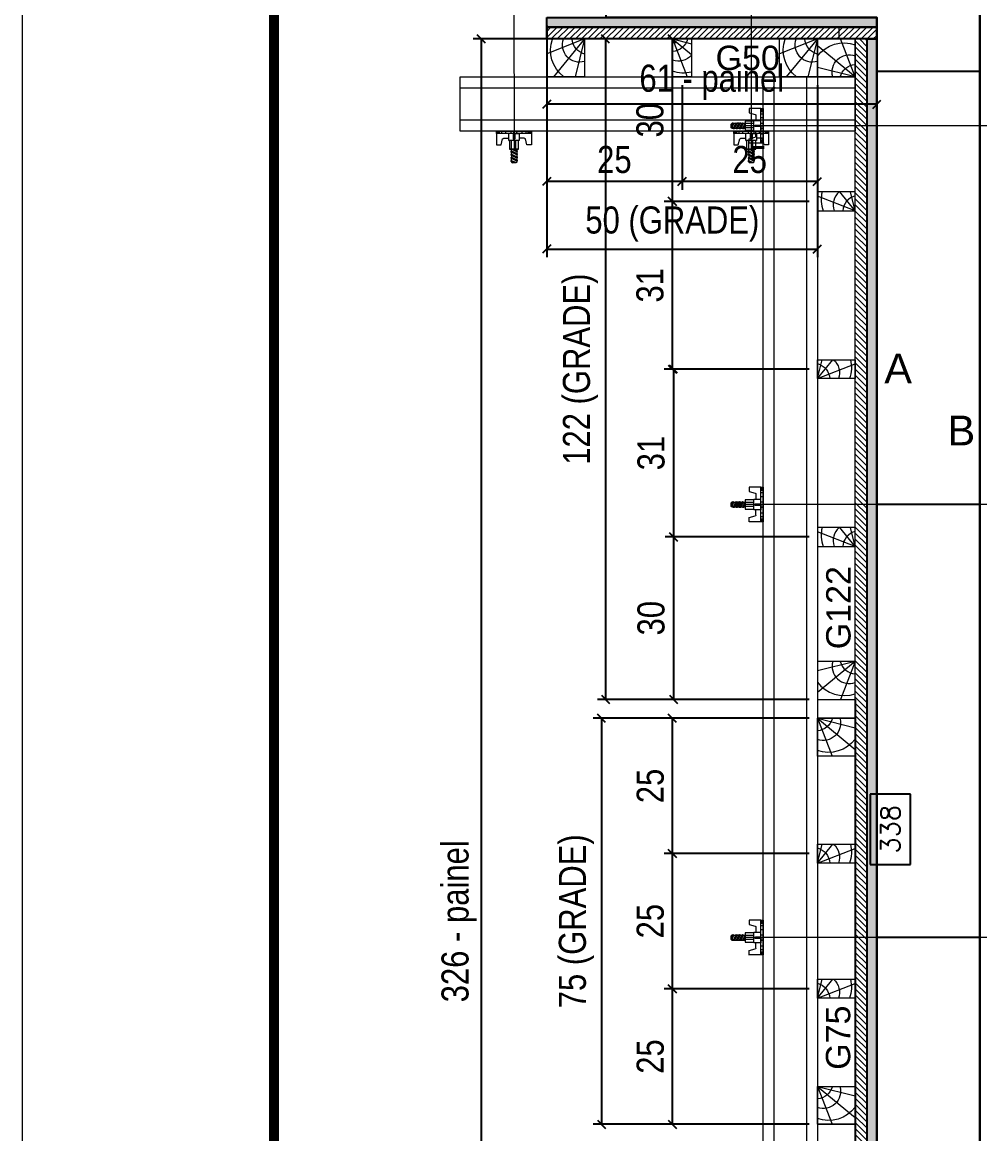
# Model space of a CAD drawing. Extents: x 2949 to 9230, y 1140 to 12527.
# Drawn here: x 6132.5 to 6417.9, y 9707.3 to 10038.5 of the extents above; entities that cross this region are included whole.
import ezdxf
from ezdxf.enums import TextEntityAlignment as Align

# ---------------------------------------------------------------- set-up
doc = ezdxf.new("R2010")
doc.units = 0
doc.linetypes.add('DASHED', pattern=[0.75, 0.5, -0.25])
for name, color, linetype, lineweight in [('CONCRETO', 251, 'Continuous', 25), ('Folhas', 255, 'Continuous', 9), ('Hachura', 251, 'Continuous', 9), ('Madeira', 126, 'Continuous', 18), ('Perfil Metálico', 224, 'Continuous', 18), ('Sarr 2.2x7', 40, 'Continuous', 9), ('SARRAFO DE PRESSAO', 251, 'DASHED', 9), ('Texto Seção', 7, 'Continuous', 15)]:
    doc.layers.add(name, color=color, linetype=linetype, lineweight=lineweight)
for name, color, linetype in [('COTA', 241, 'Continuous'), ('Painéis', 200, 'Continuous'), ('SARRAFO', 251, 'Continuous'), ('TEXTO_GERAL', 7, 'Continuous')]:
    doc.layers.add(name, color=color, linetype=linetype)
doc.layers.add('FELIPE', color=2, linetype='Continuous', lineweight=13, plot=False)
doc.styles.add('ARIAL', font='arial.ttf')
doc.styles.add('COTA TECNICA 2X', font='techl___.ttf', dxfattribs={"height": 10})
doc.styles.add('ROMANS', font='romans.shx')
doc.styles.add('SANSSERIF', font='sas_____.pfb')
doc.dimstyles.new('Cota Seção interna', dxfattribs={"dimtxt": 7, "dimasz": 6, "dimexe": 0.18, "dimexo": 2, "dimgap": -4, "dimtad": 3, "dimdec": 1, "dimlfac": 0.5, "dimzin": 12, "dimdsep": 46, "dimtxsty": 'ROMANS', "dimblk": 'ARCHTICK', "dimcen": 0.09, "dimse1": 1, "dimse2": 1, "dimsd1": 1, "dimsd2": 1, "dimclrd": 180, "dimclre": 5, "dimclrt": 1, "dimadec": 0, "dimazin": 3, "dimtfac": 1, "dimtdec": 1, "dimtofl": 0, "dimtmove": 0, "dimatfit": 3, "dimldrblk": 'ARCHTICK', "dimfxl": 1, "dimtolj": 1, "dimtzin": 0, "dimarcsym": 0})
doc.dimstyles.new('SECAO PILAR', dxfattribs={"dimtxt": 10, "dimasz": 3, "dimexe": 3, "dimexo": 3, "dimgap": 3, "dimtad": 1, "dimdec": 1, "dimlfac": 0.5, "dimzin": 12, "dimdsep": 46, "dimtxsty": 'COTA TECNICA 2X', "dimblk1": 'OBLIQUE', "dimblk2": 'OBLIQUE', "dimsah": 1, "dimcen": 0.9, "dimclrd": 256, "dimclre": 256, "dimclrt": 256, "dimadec": 1, "dimazin": 3, "dimtfac": 1, "dimtdec": 1, "dimtmove": 0, "dimatfit": 3, "dimfxl": 1, "dimtolj": 1, "dimtzin": 12, "dimarcsym": 0})

# ---------------------------------------------------------------- blocks, each defined once
blk = doc.blocks.new('9999999999')
at = {"layer": 'Folhas'}
blk.add_lwpolyline([(98138.98, 34190.21), (99623.98, 34190.21), (99623.98, 35240.21), (98138.98, 35240.21)], close=True, dxfattribs=at)
at = {"layer": 'Folhas', "color": 30, "const_width": 3}
blk.add_lwpolyline([(98213.98, 34230.21), (99583.98, 34230.21), (99583.98, 35200.21), (98213.98, 35200.21)], close=True, dxfattribs=at)
blk = doc.blocks.new('*D73')
at = {"layer": 'COTA', "color": 180, "lineweight": -2, "transparency": 16777216}
for p, q in [((127488.43, 30466.79), (127473.43, 30466.79)), ((127473.43, 30466.79), (127473.43, 30440.79)), ((127488.43, 30440.79), (127488.43, 30466.79)), ((127473.43, 30440.79), (127488.43, 30440.79))]:
    blk.add_line(p, q, dxfattribs=at)
at = {"layer": 'Defpoints', "color": 0, "transparency": 16777216}
for p in [(127492.43, 30791.79), (127513.96, 30791.79), (127513.96, 30115.79)]:
    blk.add_point(p, dxfattribs=at)
at = {"layer": 'COTA', "color": 1, "transparency": 16777216, "insert": (127480.93, 30453.79), "char_height": 7, "attachment_point": 5, "rotation": 90, "style": 'ROMANS'}
blk.add_mtext('\\A1;338', dxfattribs=at)
blk = doc.blocks.new('_ArchTick')
at = {"color": 0, "linetype": 'ByBlock', "const_width": 0.15}
blk.add_lwpolyline([(-0.5, -0.5), (0.5, 0.5)], dxfattribs=at)
blk = doc.blocks.new('PONTALETE')
at = {"layer": 'Madeira'}
for q in [(2.71, 7), (7, 5.76), (7, 1.74)]:
    blk.add_line((0, 0), q, dxfattribs=at)
blk.add_lwpolyline([(0, 0), (7, 0), (7, 7), (0, 7)], close=True, dxfattribs=at)
for centre, radius, start, end in [((2.04, 0.06), 6.23, 37.2818, 109.0913), ((1.09, 0.9), 3.19, 343.603, 109.9847), ((-0.21, -0.78), 3.09, 14.6322, 86.0383)]:
    blk.add_arc(centre, radius, start, end, dxfattribs=at)
blk = doc.blocks.new('MEIO PONTALETE')
at = {"layer": 'Madeira'}
for q in [(2.71, 7), (3.5, 2.88), (3.5, 0.87)]:
    blk.add_line((0, 0), q, dxfattribs=at)
blk.add_lwpolyline([(0, 0), (3.5, 0), (3.5, 7), (0, 7)], close=True, dxfattribs=at)
for centre, radius, start, end in [((2.04, 0.06), 6.23, 76.4499, 109.0913), ((1.09, 0.9), 3.19, 40.9063, 109.9847), ((-0.21, -0.78), 3.09, 14.6322, 86.0383)]:
    blk.add_arc(centre, radius, start, end, dxfattribs=at)
blk = doc.blocks.new('_Oblique')
at = {"color": 0, "linetype": 'ByBlock', "lineweight": -2}
blk.add_line((-0.5, -0.5), (0.5, 0.5), dxfattribs=at)
blk = doc.blocks.new('*D79')
at = {"layer": 'COTA', "lineweight": -2, "transparency": 16777216}
for p, q in [((127450.96, 30494.79), (127397.37, 30494.79)), ((127400.37, 30494.79), (127400.37, 30444.82)), ((127450.96, 30444.82), (127397.37, 30444.82))]:
    blk.add_line(p, q, dxfattribs=at)
at = {"layer": 'Defpoints', "color": 0, "transparency": 16777216}
for p in [(127453.96, 30494.79), (127400.37, 30444.82), (127453.96, 30444.82)]:
    blk.add_point(p, dxfattribs=at)
at = {"layer": 'COTA', "lineweight": -2, "transparency": 16777216, "xscale": 3, "yscale": 3, "zscale": 3}
for p, rotation in [((127400.37, 30494.79), 90), ((127400.37, 30444.82), 270)]:
    blk.add_blockref('_Oblique', p, dxfattribs=dict(at, rotation=rotation))
at = {"layer": 'COTA', "transparency": 16777216, "insert": (127392.26, 30469.8), "char_height": 10, "attachment_point": 5, "rotation": 90, "style": 'COTA TECNICA 2X'}
blk.add_mtext('\\A1;25', dxfattribs=at)
blk = doc.blocks.new('*D80')
at = {"layer": 'COTA', "lineweight": -2, "transparency": 16777216}
for p, q in [((127450.96, 30444.82), (127397.37, 30444.82)), ((127400.37, 30444.82), (127400.37, 30394.86)), ((127450.96, 30394.86), (127397.37, 30394.86))]:
    blk.add_line(p, q, dxfattribs=at)
at = {"layer": 'Defpoints', "color": 0, "transparency": 16777216}
for p in [(127453.96, 30444.82), (127400.37, 30394.86), (127453.96, 30394.86)]:
    blk.add_point(p, dxfattribs=at)
at = {"layer": 'COTA', "lineweight": -2, "transparency": 16777216, "xscale": 3, "yscale": 3, "zscale": 3}
for p, rotation in [((127400.37, 30444.82), 90), ((127400.37, 30394.86), 270)]:
    blk.add_blockref('_Oblique', p, dxfattribs=dict(at, rotation=rotation))
at = {"layer": 'COTA', "transparency": 16777216, "insert": (127392.26, 30419.84), "char_height": 10, "attachment_point": 5, "rotation": 90, "style": 'COTA TECNICA 2X'}
blk.add_mtext('\\A1;25', dxfattribs=at)
blk = doc.blocks.new('*D81')
at = {"layer": 'COTA', "lineweight": -2, "transparency": 16777216}
for p, q in [((127450.96, 30394.86), (127397.37, 30394.86)), ((127400.37, 30394.86), (127400.37, 30344.79)), ((127450.96, 30344.79), (127397.37, 30344.79))]:
    blk.add_line(p, q, dxfattribs=at)
at = {"layer": 'Defpoints', "color": 0, "transparency": 16777216}
for p in [(127453.96, 30394.86), (127400.37, 30344.79), (127453.96, 30344.79)]:
    blk.add_point(p, dxfattribs=at)
at = {"layer": 'COTA', "lineweight": -2, "transparency": 16777216, "xscale": 3, "yscale": 3, "zscale": 3}
for p, rotation in [((127400.37, 30394.86), 90), ((127400.37, 30344.79), 270)]:
    blk.add_blockref('_Oblique', p, dxfattribs=dict(at, rotation=rotation))
at = {"layer": 'COTA', "transparency": 16777216, "insert": (127392.26, 30369.82), "char_height": 10, "attachment_point": 5, "rotation": 90, "style": 'COTA TECNICA 2X'}
blk.add_mtext('\\A1;25', dxfattribs=at)
blk = doc.blocks.new('*D82')
at = {"layer": 'COTA', "lineweight": -2, "transparency": 16777216}
for p, q in [((127450.96, 30494.79), (127371.17, 30494.79)), ((127374.17, 30494.79), (127374.17, 30344.79)), ((127450.96, 30344.79), (127371.17, 30344.79))]:
    blk.add_line(p, q, dxfattribs=at)
at = {"layer": 'Defpoints', "color": 0, "transparency": 16777216}
for p in [(127453.96, 30494.79), (127374.17, 30344.79), (127453.96, 30344.79)]:
    blk.add_point(p, dxfattribs=at)
at = {"layer": 'COTA', "lineweight": -2, "transparency": 16777216, "xscale": 3, "yscale": 3, "zscale": 3}
for p, rotation in [((127374.17, 30494.79), 90), ((127374.17, 30344.79), 270)]:
    blk.add_blockref('_Oblique', p, dxfattribs=dict(at, rotation=rotation))
at = {"layer": 'COTA', "transparency": 16777216, "insert": (127364.95, 30419.79), "char_height": 10, "attachment_point": 5, "rotation": 90, "style": 'COTA TECNICA 2X'}
blk.add_mtext('\\A1;75 (GRADE)', dxfattribs=at)
blk = doc.blocks.new('*D88')
at = {"layer": 'COTA', "lineweight": -2, "transparency": 16777216}
for p, q in [((127450.96, 30745.79), (127397.37, 30745.79)), ((127400.37, 30745.79), (127400.37, 30685.79)), ((127450.96, 30685.79), (127397.37, 30685.79))]:
    blk.add_line(p, q, dxfattribs=at)
at = {"layer": 'Defpoints', "color": 0, "transparency": 16777216}
for p in [(127453.96, 30745.79), (127400.37, 30685.79), (127453.96, 30685.79)]:
    blk.add_point(p, dxfattribs=at)
at = {"layer": 'COTA', "lineweight": -2, "transparency": 16777216, "xscale": 3, "yscale": 3, "zscale": 3}
for p, rotation in [((127400.37, 30745.79), 90), ((127400.37, 30685.79), 270)]:
    blk.add_blockref('_Oblique', p, dxfattribs=dict(at, rotation=rotation))
at = {"layer": 'COTA', "transparency": 16777216, "insert": (127392.15, 30715.79), "char_height": 10, "attachment_point": 5, "rotation": 90, "style": 'COTA TECNICA 2X'}
blk.add_mtext('\\A1;30', dxfattribs=at)
blk = doc.blocks.new('*D89')
at = {"layer": 'COTA', "linetype": 'ByBlock', "lineweight": -2, "transparency": 16777216}
for p, q in [((127450.96, 30685.79), (127397.37, 30685.79)), ((127400.37, 30685.79), (127400.37, 30623.79)), ((127450.96, 30623.79), (127397.37, 30623.79))]:
    blk.add_line(p, q, dxfattribs=at)
at = {"layer": 'Defpoints', "color": 0, "linetype": 'ByBlock', "transparency": 16777216}
for p in [(127453.96, 30685.79), (127400.37, 30623.79), (127453.96, 30623.79)]:
    blk.add_point(p, dxfattribs=at)
at = {"layer": 'COTA', "linetype": 'ByBlock', "lineweight": -2, "transparency": 16777216, "xscale": 3, "yscale": 3, "zscale": 3}
for p, rotation in [((127400.37, 30685.79), 90), ((127400.37, 30623.79), 270)]:
    blk.add_blockref('_Oblique', p, dxfattribs=dict(at, rotation=rotation))
at = {"layer": 'COTA', "linetype": 'ByBlock', "transparency": 16777216, "insert": (127392.15, 30654.79), "char_height": 10, "attachment_point": 5, "rotation": 90, "style": 'COTA TECNICA 2X'}
blk.add_mtext('\\A1;31', dxfattribs=at)
blk = doc.blocks.new('*D90')
at = {"layer": 'COTA', "linetype": 'ByBlock', "lineweight": -2, "transparency": 16777216}
for p, q in [((127450.96, 30623.79), (127397.77, 30623.79)), ((127400.77, 30623.79), (127400.77, 30561.79)), ((127450.96, 30561.79), (127397.77, 30561.79))]:
    blk.add_line(p, q, dxfattribs=at)
at = {"layer": 'Defpoints', "color": 0, "linetype": 'ByBlock', "transparency": 16777216}
for p in [(127453.96, 30623.79), (127400.77, 30561.79), (127453.96, 30561.79)]:
    blk.add_point(p, dxfattribs=at)
at = {"layer": 'COTA', "linetype": 'ByBlock', "lineweight": -2, "transparency": 16777216, "xscale": 3, "yscale": 3, "zscale": 3}
for p, rotation in [((127400.77, 30623.79), 90), ((127400.77, 30561.79), 270)]:
    blk.add_blockref('_Oblique', p, dxfattribs=dict(at, rotation=rotation))
at = {"layer": 'COTA', "linetype": 'ByBlock', "transparency": 16777216, "insert": (127392.55, 30592.79), "char_height": 10, "attachment_point": 5, "rotation": 90, "style": 'COTA TECNICA 2X'}
blk.add_mtext('\\A1;31', dxfattribs=at)
blk = doc.blocks.new('*D91')
at = {"layer": 'COTA', "linetype": 'ByBlock', "lineweight": -2, "transparency": 16777216}
for p, q in [((127450.96, 30561.79), (127397.77, 30561.79)), ((127400.77, 30561.79), (127400.77, 30501.79)), ((127450.96, 30501.79), (127397.77, 30501.79))]:
    blk.add_line(p, q, dxfattribs=at)
at = {"layer": 'Defpoints', "color": 0, "linetype": 'ByBlock', "transparency": 16777216}
for p in [(127453.96, 30561.79), (127400.77, 30501.79), (127453.96, 30501.79)]:
    blk.add_point(p, dxfattribs=at)
at = {"layer": 'COTA', "linetype": 'ByBlock', "lineweight": -2, "transparency": 16777216, "xscale": 3, "yscale": 3, "zscale": 3}
for p, rotation in [((127400.77, 30561.79), 90), ((127400.77, 30501.79), 270)]:
    blk.add_blockref('_Oblique', p, dxfattribs=dict(at, rotation=rotation))
at = {"layer": 'COTA', "linetype": 'ByBlock', "transparency": 16777216, "insert": (127392.55, 30531.79), "char_height": 10, "attachment_point": 5, "rotation": 90, "style": 'COTA TECNICA 2X'}
blk.add_mtext('\\A1;30', dxfattribs=at)
blk = doc.blocks.new('*D92')
at = {"layer": 'COTA', "lineweight": -2, "transparency": 16777216}
for p, q in [((127450.96, 30745.79), (127372.67, 30745.79)), ((127375.67, 30745.79), (127375.67, 30501.79)), ((127450.96, 30501.79), (127372.67, 30501.79))]:
    blk.add_line(p, q, dxfattribs=at)
at = {"layer": 'Defpoints', "color": 0, "transparency": 16777216}
for p in [(127453.96, 30745.79), (127375.67, 30501.79), (127453.96, 30501.79)]:
    blk.add_point(p, dxfattribs=at)
at = {"layer": 'COTA', "lineweight": -2, "transparency": 16777216, "xscale": 3, "yscale": 3, "zscale": 3}
for p, rotation in [((127375.67, 30745.79), 90), ((127375.67, 30501.79), 270)]:
    blk.add_blockref('_Oblique', p, dxfattribs=dict(at, rotation=rotation))
at = {"layer": 'COTA', "transparency": 16777216, "insert": (127366.45, 30623.79), "char_height": 10, "attachment_point": 5, "rotation": 90, "style": 'COTA TECNICA 2X'}
blk.add_mtext('\\A1;122 (GRADE)', dxfattribs=at)
blk = doc.blocks.new('*D104')
at = {"layer": 'COTA', "lineweight": -2, "transparency": 16777216}
for p, q in [((127353.96, 30728.79), (127353.96, 30665.19)), ((127453.96, 30728.79), (127453.96, 30665.19)), ((127353.96, 30668.19), (127453.96, 30668.19))]:
    blk.add_line(p, q, dxfattribs=at)
at = {"layer": 'Defpoints', "color": 0, "transparency": 16777216}
for p in [(127353.96, 30731.79), (127453.96, 30731.79), (127453.96, 30668.19)]:
    blk.add_point(p, dxfattribs=at)
at = {"layer": 'COTA', "lineweight": -2, "transparency": 16777216, "xscale": 3, "yscale": 3, "zscale": 3, "rotation": 180}
blk.add_blockref('_Oblique', (127353.96, 30668.19), dxfattribs=at)
at = {"layer": 'COTA', "lineweight": -2, "transparency": 16777216, "xscale": 3, "yscale": 3, "zscale": 3}
blk.add_blockref('_Oblique', (127453.96, 30668.19), dxfattribs=at)
at = {"layer": 'COTA', "transparency": 16777216, "insert": (127400.37, 30677.41), "char_height": 10, "attachment_point": 5, "style": 'COTA TECNICA 2X'}
blk.add_mtext('\\A1;50 (GRADE)', dxfattribs=at)
blk = doc.blocks.new('*D105')
at = {"layer": 'COTA', "lineweight": -2, "transparency": 16777216}
for p, q in [((127403.96, 30728.79), (127403.96, 30690.1)), ((127453.96, 30728.79), (127453.96, 30690.1)), ((127453.96, 30693.1), (127403.96, 30693.1))]:
    blk.add_line(p, q, dxfattribs=at)
at = {"layer": 'Defpoints', "color": 0, "transparency": 16777216}
for p in [(127403.96, 30731.79), (127453.96, 30731.79), (127403.96, 30693.1)]:
    blk.add_point(p, dxfattribs=at)
at = {"layer": 'COTA', "lineweight": -2, "transparency": 16777216, "xscale": 3, "yscale": 3, "zscale": 3, "rotation": 180}
blk.add_blockref('_Oblique', (127403.96, 30693.1), dxfattribs=at)
at = {"layer": 'COTA', "lineweight": -2, "transparency": 16777216, "xscale": 3, "yscale": 3, "zscale": 3}
blk.add_blockref('_Oblique', (127453.96, 30693.1), dxfattribs=at)
at = {"layer": 'COTA', "transparency": 16777216, "insert": (127428.96, 30701.21), "char_height": 10, "attachment_point": 5, "style": 'COTA TECNICA 2X'}
blk.add_mtext('\\A1;25', dxfattribs=at)
blk = doc.blocks.new('*D106')
at = {"layer": 'COTA', "lineweight": -2, "transparency": 16777216}
for p, q in [((127353.96, 30728.79), (127353.96, 30690.1)), ((127403.96, 30728.79), (127403.96, 30690.1)), ((127403.96, 30693.1), (127353.96, 30693.1))]:
    blk.add_line(p, q, dxfattribs=at)
at = {"layer": 'Defpoints', "color": 0, "transparency": 16777216}
for p in [(127353.96, 30731.79), (127403.96, 30731.79), (127353.96, 30693.1)]:
    blk.add_point(p, dxfattribs=at)
at = {"layer": 'COTA', "lineweight": -2, "transparency": 16777216, "xscale": 3, "yscale": 3, "zscale": 3, "rotation": 180}
blk.add_blockref('_Oblique', (127353.96, 30693.1), dxfattribs=at)
at = {"layer": 'COTA', "lineweight": -2, "transparency": 16777216, "xscale": 3, "yscale": 3, "zscale": 3}
blk.add_blockref('_Oblique', (127403.96, 30693.1), dxfattribs=at)
at = {"layer": 'COTA', "transparency": 16777216, "insert": (127378.96, 30701.21), "char_height": 10, "attachment_point": 5, "style": 'COTA TECNICA 2X'}
blk.add_mtext('\\A1;25', dxfattribs=at)
blk = doc.blocks.new('C')
at = {"layer": 'Hachura', "color": 0}
for p, q in [((0, 3.22), (0, -3.22)), ((0.45, 3.22), (0, 3.22)), ((0.46, 3.16), (0, 3.16)), ((0.46, 3.05), (0, 3.05)), ((0.46, 2.88), (0, 2.88)), ((0, 2.75), (0, -1.16)), ((0.46, 2.65), (0, 2.65)), ((0.46, 2.23), (0, 2.23)), ((0.45, -3.23), (0.45, 3.22)), ((0.45, 3.22), (2.58, 3.22)), ((2.58, 2.39), (1.47, 2.09)), ((2.58, 3.22), (2.58, 2.39)), ((0.46, 1.51), (0, 1.51)), ((0.39, 0.49), (0.17, 0.49)), ((1.74, 0.97), (0.45, 0.97)), ((1.45, 0.1), (0.45, 0.1)), ((1.35, 1.94), (1.35, 0.96)), ((1.74, -0.97), (1.74, 0.97)), ((1.74, 0.97), (1.74, 0.84)), ((1.74, 0.97), (1.74, 0.84)), ((1.74, 0.84), (3.35, 0.84)), ((3.35, 0.45), (1.74, 0.45)), ((3.32, 0.84), (3.32, -0.84)), ((3.35, 0.84), (3.35, -0.84)), ((3.68, 0.45), (3.35, 0.45)), ((3.84, -0.52), (3.35, 0.45)), ((3.35, 0.06), (3.67, -0.57)), ((3.68, 0.45), (4.16, -0.52)), ((3.72, 0.5), (4.25, -0.57)), ((4.37, -0.55), (3.83, 0.53)), ((4.15, 0.45), (3.93, 0.45)), ((4.42, -0.52), (3.93, 0.45)), ((4.15, 0.45), (4.26, 0.45)), ((4.26, 0.45), (4.74, -0.52)), ((4.3, 0.5), (4.83, -0.57)), ((4.95, -0.55), (4.41, 0.53)), ((4.51, 0.45), (4.84, 0.45)), ((5, -0.52), (4.51, 0.45)), ((4.84, 0.45), (5.32, -0.52)), ((4.88, 0.5), (5.41, -0.57)), ((5.53, -0.55), (4.99, 0.53)), ((5.58, -0.52), (5.09, 0.45)), ((5.42, 0.45), (5.09, 0.45)), ((5.58, -0.52), (5.09, 0.45)), ((5.42, 0.45), (5.74, -0.19)), ((5.46, 0.5), (5.74, -0.07)), ((5.74, 0.19), (5.57, 0.53)), ((5.74, 0.32), (5.68, 0.45)), ((5.68, 0.45), (5.74, 0.45)), ((5.74, 0.45), (5.9, 0.29)), ((5.74, 0.45), (5.74, -0.52)), ((5.9, -0.36), (5.9, 0.29)), ((0.45, 0), (0, 0)), ((0.46, -1.52), (0, -1.52)), ((0.08, -0.48), (0.29, -0.48)), ((0.29, -0.48), (0.4, -0.48)), ((0.45, 0), (0.45, -0.97)), ((0.45, -0.16), (1.45, -0.16)), ((0.45, -0.65), (0.45, -0.32)), ((0.45, -3.23), (0.45, -0.65)), ((0.45, -0.97), (1.74, -0.97)), ((1.35, -1.94), (1.35, -0.97)), ((3.35, -0.32), (1.74, -0.32)), ((3.35, -0.84), (1.74, -0.84)), ((3.35, -0.07), (3.58, -0.52)), ((3.35, -0.52), (3.58, -0.52)), ((3.84, -0.52), (4.16, -0.52)), ((4.42, -0.52), (4.74, -0.52)), ((4.63, -0.52), (4.74, -0.52)), ((5, -0.52), (5.32, -0.52)), ((5.58, -0.52), (5.74, -0.52)), ((5.74, -0.52), (5.9, -0.36)), ((5.74, -0.52), (5.74, -0.52)), ((0.46, -2.23), (0, -2.23)), ((0.46, -2.65), (0, -2.65)), ((0.46, -2.88), (0, -2.88)), ((0.46, -3.05), (0, -3.05)), ((0.46, -3.16), (0, -3.16)), ((0, -3.22), (2.57, -3.22)), ((2.58, -2.39), (1.47, -2.1)), ((2.58, -3.23), (2.58, -2.39))]:
    blk.add_line(p, q, dxfattribs=at)
for centre, radius, start, end in [((1.52, 1.94), 0.161, 104.7436, 180), ((1.44, -0.03), 0.129, 272.695, 87.305), ((3.81, 0.39), 0.143, 25.5688, 154.4312), ((4.39, 0.39), 0.143, 25.5688, 154.4312), ((4.97, 0.39), 0.143, 25.5688, 154.4312), ((5.55, 0.39), 0.143, 25.5688, 154.4312), ((0.17, -0.37), 0.174, 221.744, 317.8592), ((1.52, -1.94), 0.161, 180, 255.2564), ((3.71, -0.4), 0.174, 222.1408, 318.256), ((4.29, -0.4), 0.174, 222.1408, 318.256), ((4.87, -0.4), 0.174, 222.1408, 318.256), ((5.45, -0.4), 0.174, 222.1408, 318.256), ((5.61, -0.4), 0.174, 317.8592, 318.256)]:
    blk.add_arc(centre, radius, start, end, dxfattribs=at)
blk = doc.blocks.new('*D112')
at = {"layer": 'COTA', "lineweight": -2, "transparency": 16777216}
for p, q in [((127464.96, 30745.79), (127326.81, 30745.79)), ((127329.81, 30093.79), (127329.81, 30745.79)), ((127464.96, 30093.79), (127326.81, 30093.79))]:
    blk.add_line(p, q, dxfattribs=at)
at = {"layer": 'Defpoints', "color": 0, "transparency": 16777216}
for p in [(127329.81, 30745.79), (127467.96, 30745.79), (127467.96, 30093.79)]:
    blk.add_point(p, dxfattribs=at)
at = {"layer": 'COTA', "lineweight": -2, "transparency": 16777216, "xscale": 3, "yscale": 3, "zscale": 3}
for p, rotation in [((127329.81, 30745.79), 90), ((127329.81, 30093.79), 270)]:
    blk.add_blockref('_Oblique', p, dxfattribs=dict(at, rotation=rotation))
at = {"layer": 'COTA', "transparency": 16777216, "insert": (127321.59, 30419.79), "char_height": 10, "attachment_point": 5, "rotation": 90, "style": 'COTA TECNICA 2X'}
blk.add_mtext('\\A1;326 - painel', dxfattribs=at)
blk = doc.blocks.new('*D113')
at = {"layer": 'COTA', "lineweight": -2, "transparency": 16777216}
for p, q in [((127353.96, 30750.79), (127353.96, 30718.67)), ((127475.96, 30750.79), (127475.96, 30718.67)), ((127475.96, 30721.67), (127353.96, 30721.67))]:
    blk.add_line(p, q, dxfattribs=at)
at = {"layer": 'Defpoints', "color": 0, "transparency": 16777216}
for p in [(127353.96, 30753.79), (127475.96, 30753.79), (127353.96, 30721.67)]:
    blk.add_point(p, dxfattribs=at)
at = {"layer": 'COTA', "lineweight": -2, "transparency": 16777216, "xscale": 3, "yscale": 3, "zscale": 3, "rotation": 180}
blk.add_blockref('_Oblique', (127353.96, 30721.67), dxfattribs=at)
at = {"layer": 'COTA', "lineweight": -2, "transparency": 16777216, "xscale": 3, "yscale": 3, "zscale": 3}
blk.add_blockref('_Oblique', (127475.96, 30721.67), dxfattribs=at)
at = {"layer": 'COTA', "transparency": 16777216, "insert": (127414.96, 30729.78), "char_height": 10, "attachment_point": 5, "style": 'COTA TECNICA 2X'}
blk.add_mtext('\\A1;61 - painel', dxfattribs=at)
blk = doc.blocks.new('SECAO 2')
at = {"layer": 'Hachura'}
h = blk.add_hatch(color=256, dxfattribs=at)
h.dxf.hatch_style = 1
h.paths.add_polyline_path([(127353.96, 30753.79), (127475.96, 30753.79), (127475.96, 30750.19), (127353.96, 30750.19)])
h = blk.add_hatch(dxfattribs=at)
h.set_pattern_fill('ANSI31', color=256, scale=0.5, angle=360, style=0)
h.set_pattern_definition([(45, (137774.6664, 53641.5942), (-1.12253202, 1.12253202), [])])
h.paths.add_polyline_path([(127353.96, 30750.19), (127353.96, 30745.79), (127475.96, 30745.79), (127475.96, 30750.19)])
h = blk.add_hatch(dxfattribs=at)
h.set_pattern_fill('ANSI31', color=256, scale=0.5, angle=270, style=0)
h.set_pattern_definition([(315, (151470.5227, 21436.8342), (1.12253202, 1.12253202), [])])
h.paths.add_polyline_path([(127472.36, 30745.79), (127467.96, 30745.79), (127467.96, 30093.79), (127472.36, 30093.79)])
h = blk.add_hatch(color=256, dxfattribs=at)
h.dxf.hatch_style = 1
h.paths.add_polyline_path([(127475.96, 30745.79), (127475.96, 30093.79), (127472.36, 30093.79), (127472.36, 30745.79)])
at = {"layer": 'CONCRETO', "color": 2}
blk.add_lwpolyline([(127513.96, 30115.79), (127475.96, 30115.79), (127475.96, 30753.79), (127375.96, 30753.79), (127375.96, 30791.79), (127513.96, 30791.79)], close=True, dxfattribs=at)
at = {"layer": 'FELIPE'}
blk.add_line((127472.36, 30720.86), (127472.36, 30717.3), dxfattribs=at)
at = {"layer": 'Hachura'}
for p, q in [((127341.87, 30844.59), (127341.88, 30704.79)), ((127429.49, 30844.59), (127429.5, 30704.79)), ((127566.76, 30713.73), (127426.96, 30713.72)), ((127566.76, 30573.79), (127426.96, 30573.78)), ((127566.76, 30413.79), (127426.96, 30413.78))]:
    blk.add_line(p, q, dxfattribs=at)
at = {"layer": 'Madeira'}
for points in [[(127453.96, 30731.79), (127453.96, 30745.79), (127353.96, 30745.79), (127353.96, 30731.79)], [(127453.96, 30501.79), (127467.96, 30501.79), (127467.96, 30745.79), (127453.96, 30745.79)], [(127467.96, 30494.79), (127453.96, 30494.79), (127453.96, 30344.79), (127467.96, 30344.79)]]:
    blk.add_lwpolyline(points, close=True, dxfattribs=at)
at = {"layer": 'Painéis', "linetype": 'ByBlock'}
for p, q in [((127513.96, 30733.79), (127475.96, 30733.79)), ((127513.96, 30573.79), (127475.96, 30573.79)), ((127467.96, 30501.79), (127467.96, 30337.79)), ((127513.96, 30413.79), (127475.96, 30413.79))]:
    blk.add_line(p, q, dxfattribs=at)
at = {"layer": 'Painéis'}
for points in [[(127513.96, 30791.79), (127521.96, 30791.79), (127522.36, 30093.79), (127513.96, 30093.79)], [(127353.96, 30753.79), (127475.96, 30753.79), (127475.96, 30750.19), (127353.96, 30750.19)], [(127475.96, 30745.79), (127475.96, 30093.79), (127472.36, 30093.79), (127472.36, 30745.79)]]:
    blk.add_lwpolyline(points, close=True, dxfattribs=at)
at = {"layer": 'Perfil Metálico'}
for points in [[(127322.02, 30711.79), (127322.02, 30731.79), (127467.96, 30731.79), (127467.96, 30711.79)], [(127433.96, 30731.79), (127453.96, 30731.79), (127453.96, 30069.42), (127433.96, 30069.42)], [(127449.96, 30069.42), (127437.96, 30069.42), (127437.96, 30731.79), (127449.96, 30731.79)], [(127467.96, 30727.79), (127467.96, 30715.79), (127322.02, 30715.79), (127322.02, 30727.79)]]:
    blk.add_lwpolyline(points, close=True, dxfattribs=at)
at = {"layer": 'Sarr 2.2x7'}
blk.add_line((127461.96, 30745.79), (127461.96, 30750.19), dxfattribs=at)
for points in [[(127475.96, 30745.79), (127475.96, 30750.19), (127353.96, 30750.19), (127353.96, 30745.79)], [(127472.36, 30745.79), (127472.36, 30093.79), (127467.96, 30093.79), (127467.96, 30745.79)]]:
    blk.add_lwpolyline(points, close=True, dxfattribs=at)
at = {"layer": 'SARRAFO'}
blk.add_lwpolyline([(127475.96, 30745.79), (127353.96, 30745.79), (127353.96, 30750.19), (127475.96, 30750.19)], close=True, dxfattribs=at)
at = {"layer": 'Hachura', "linetype": 'Continuous', "xscale": -2, "yscale": 2, "zscale": 2}
for p in [(127433.96, 30713.73), (127433.96, 30573.79), (127433.96, 30413.79)]:
    blk.add_blockref('C', p, dxfattribs=at)
at = {"layer": 'Hachura', "linetype": 'Continuous', "xscale": -2, "yscale": 2, "zscale": 2, "rotation": 90}
for p in [(127341.87, 30711.79), (127429.49, 30711.79)]:
    blk.add_blockref('C', p, dxfattribs=at)
at = {"layer": 'Madeira'}
for name, p, xscale, yscale, zscale, rotation in [('PONTALETE', (127367.96, 30745.79), -2, 2, 2, 90), ('MEIO PONTALETE', (127400.46, 30745.79), -1.999999997962732, 1.999999997962732, 1.999999997962732, 180), ('PONTALETE', (127453.96, 30745.79), -2, 2, 2, 90), ('MEIO PONTALETE', (127467.96, 30682.29), 1.999999997962732, 1.999999997962732, 1.999999997962732, 90.00000000000001), ('MEIO PONTALETE', (127453.96, 30620.29), -1.999999997962732, 1.999999997962732, 1.999999997962732, 270), ('MEIO PONTALETE', (127467.96, 30558.29), 1.999999997962732, 1.999999997962732, 1.999999997962732, 90.00000000000001), ('PONTALETE', (127467.96, 30515.79), 2, 2, 2, 180), ('PONTALETE', (127453.96, 30494.79), -2, 2, 2, 180), ('MEIO PONTALETE', (127453.96, 30441.32), -1.999999997962732, 1.999999997962732, 1.999999997962732, 270.0000000000001), ('MEIO PONTALETE', (127453.96, 30391.36), -1.999999997962732, 1.999999997962732, 1.999999997962732, 270.0000000000001), ('PONTALETE', (127453.96, 30358.79), -2, 2, 2, 180)]:
    blk.add_blockref(name, p, dxfattribs=dict(at, xscale=xscale, yscale=yscale, zscale=zscale, rotation=rotation))
at = {"layer": 'Madeira', "xscale": -2, "yscale": 2, "zscale": 2}
blk.add_blockref('PONTALETE', (127467.96, 30731.79), dxfattribs=at)
at = {"layer": 'Texto Seção', "color": 0, "linetype": 'Continuous', "style": 'SANSSERIF'}
blk.add_text('G50', height=9, dxfattribs=at).set_placement((127416.35, 30738.82), align=Align.MIDDLE_LEFT)
blk.add_text('G75', height=9, rotation=90, dxfattribs=at).set_placement((127461.61, 30364.91), align=Align.MIDDLE_LEFT)
at = {"layer": 'TEXTO_GERAL', "style": 'ARIAL'}
for s, p in [('A', (127483.8, 30624.03)), ('B', (127507.15, 30601.13))]:
    blk.add_text(s, height=11, dxfattribs=at).set_placement(p, align=Align.MIDDLE_CENTER)
at = {"layer": 'TEXTO_GERAL', "color": 0, "linetype": 'Continuous', "style": 'SANSSERIF'}
blk.add_text('G122', height=9, rotation=90, dxfattribs=at).set_placement((127461.72, 30520.29), align=Align.MIDDLE_LEFT)
at = {"layer": 'COTA'}
dim = blk.add_linear_dim(base=(127492.43, 30791.79), p1=(127513.96, 30115.79), p2=(127513.96, 30791.79), angle=90, dimstyle='Cota Seção interna', dxfattribs=at)
dim.commit()
dim.dimension.update_dxf_attribs({"geometry": '*D73', "text_midpoint": (127492.43, 30453.79), "dimtype": 129})
for base, p1, p2, angle, text, picture, middle in [((127353.96, 30721.67), (127475.96, 30753.79), (127353.96, 30753.79), 180, '<> - painel', '*D113', (127414.96, 30729.78)), ((127329.81, 30745.79), (127467.96, 30093.79), (127467.96, 30745.79), 90, '<> - painel', '*D112', (127321.59, 30419.79)), ((127375.67, 30501.79), (127453.96, 30745.79), (127453.96, 30501.79), 90, '<> (GRADE)', '*D92', (127366.45, 30623.79)), ((127374.17, 30344.79), (127453.96, 30494.79), (127453.96, 30344.79), 270, '<> (GRADE)', '*D82', (127364.95, 30419.79))]:
    dim = blk.add_linear_dim(base=base, p1=p1, p2=p2, angle=angle, text=text, dimstyle='SECAO PILAR', dxfattribs=at)
    dim.commit()
    dim.dimension.update_dxf_attribs({"geometry": picture, "text_midpoint": middle})
for base, p1, p2, angle, picture, middle in [((127400.37, 30685.79), (127453.96, 30745.79), (127453.96, 30685.79), 90, '*D88', (127392.15, 30715.79)), ((127353.96, 30693.1), (127403.96, 30731.79), (127353.96, 30731.79), 180, '*D106', (127378.96, 30701.21)), ((127403.96, 30693.1), (127453.96, 30731.79), (127403.96, 30731.79), 180, '*D105', (127428.96, 30701.21)), ((127400.37, 30444.82), (127453.96, 30494.79), (127453.96, 30444.82), 270, '*D79', (127392.26, 30469.8)), ((127400.37, 30394.86), (127453.96, 30444.82), (127453.96, 30394.86), 270, '*D80', (127392.26, 30419.84)), ((127400.37, 30344.79), (127453.96, 30394.86), (127453.96, 30344.79), 270, '*D81', (127392.26, 30369.82))]:
    dim = blk.add_linear_dim(base=base, p1=p1, p2=p2, angle=angle, dimstyle='SECAO PILAR', dxfattribs=at)
    dim.commit()
    dim.dimension.update_dxf_attribs({"geometry": picture, "text_midpoint": middle})
dim = blk.add_linear_dim(base=(127453.96, 30668.19), p1=(127353.96, 30731.79), p2=(127453.96, 30731.79), angle=180, text='<> (GRADE)', dimstyle='SECAO PILAR', dxfattribs=at)
dim.commit()
dim.dimension.update_dxf_attribs({"geometry": '*D104', "text_midpoint": (127400.37, 30668.19), "dimtype": 128})
at = {"layer": 'COTA', "linetype": 'ByBlock'}
for base, p1, p2, picture, middle in [((127400.37, 30623.79), (127453.96, 30685.79), (127453.96, 30623.79), '*D89', (127392.15, 30654.79)), ((127400.77, 30561.79), (127453.96, 30623.79), (127453.96, 30561.79), '*D90', (127392.55, 30592.79)), ((127400.77, 30501.79), (127453.96, 30561.79), (127453.96, 30501.79), '*D91', (127392.55, 30531.79))]:
    dim = blk.add_linear_dim(base=base, p1=p1, p2=p2, angle=90, dimstyle='SECAO PILAR', override={"dimtmove": 1}, dxfattribs=at)
    dim.commit()
    dim.dimension.update_dxf_attribs({"geometry": picture, "text_midpoint": middle})

msp = doc.modelspace()

# ---------------------------------------------------------------- block references
at = {"layer": 'Painéis', "linetype": 'ByBlock', "xscale": 0.8065405114314628, "yscale": 0.8065405114314628, "zscale": 0.8065405114314628}
msp.add_blockref('SECAO 2', (-96427.31, -14764.2), dxfattribs=at)
at = {"layer": 'SARRAFO DE PRESSAO', "color": 6, "linetype": 'ByBlock'}
msp.add_blockref('9999999999', (-92006.44, -25010.62), dxfattribs=at)

doc.saveas('drawing.dxf')
